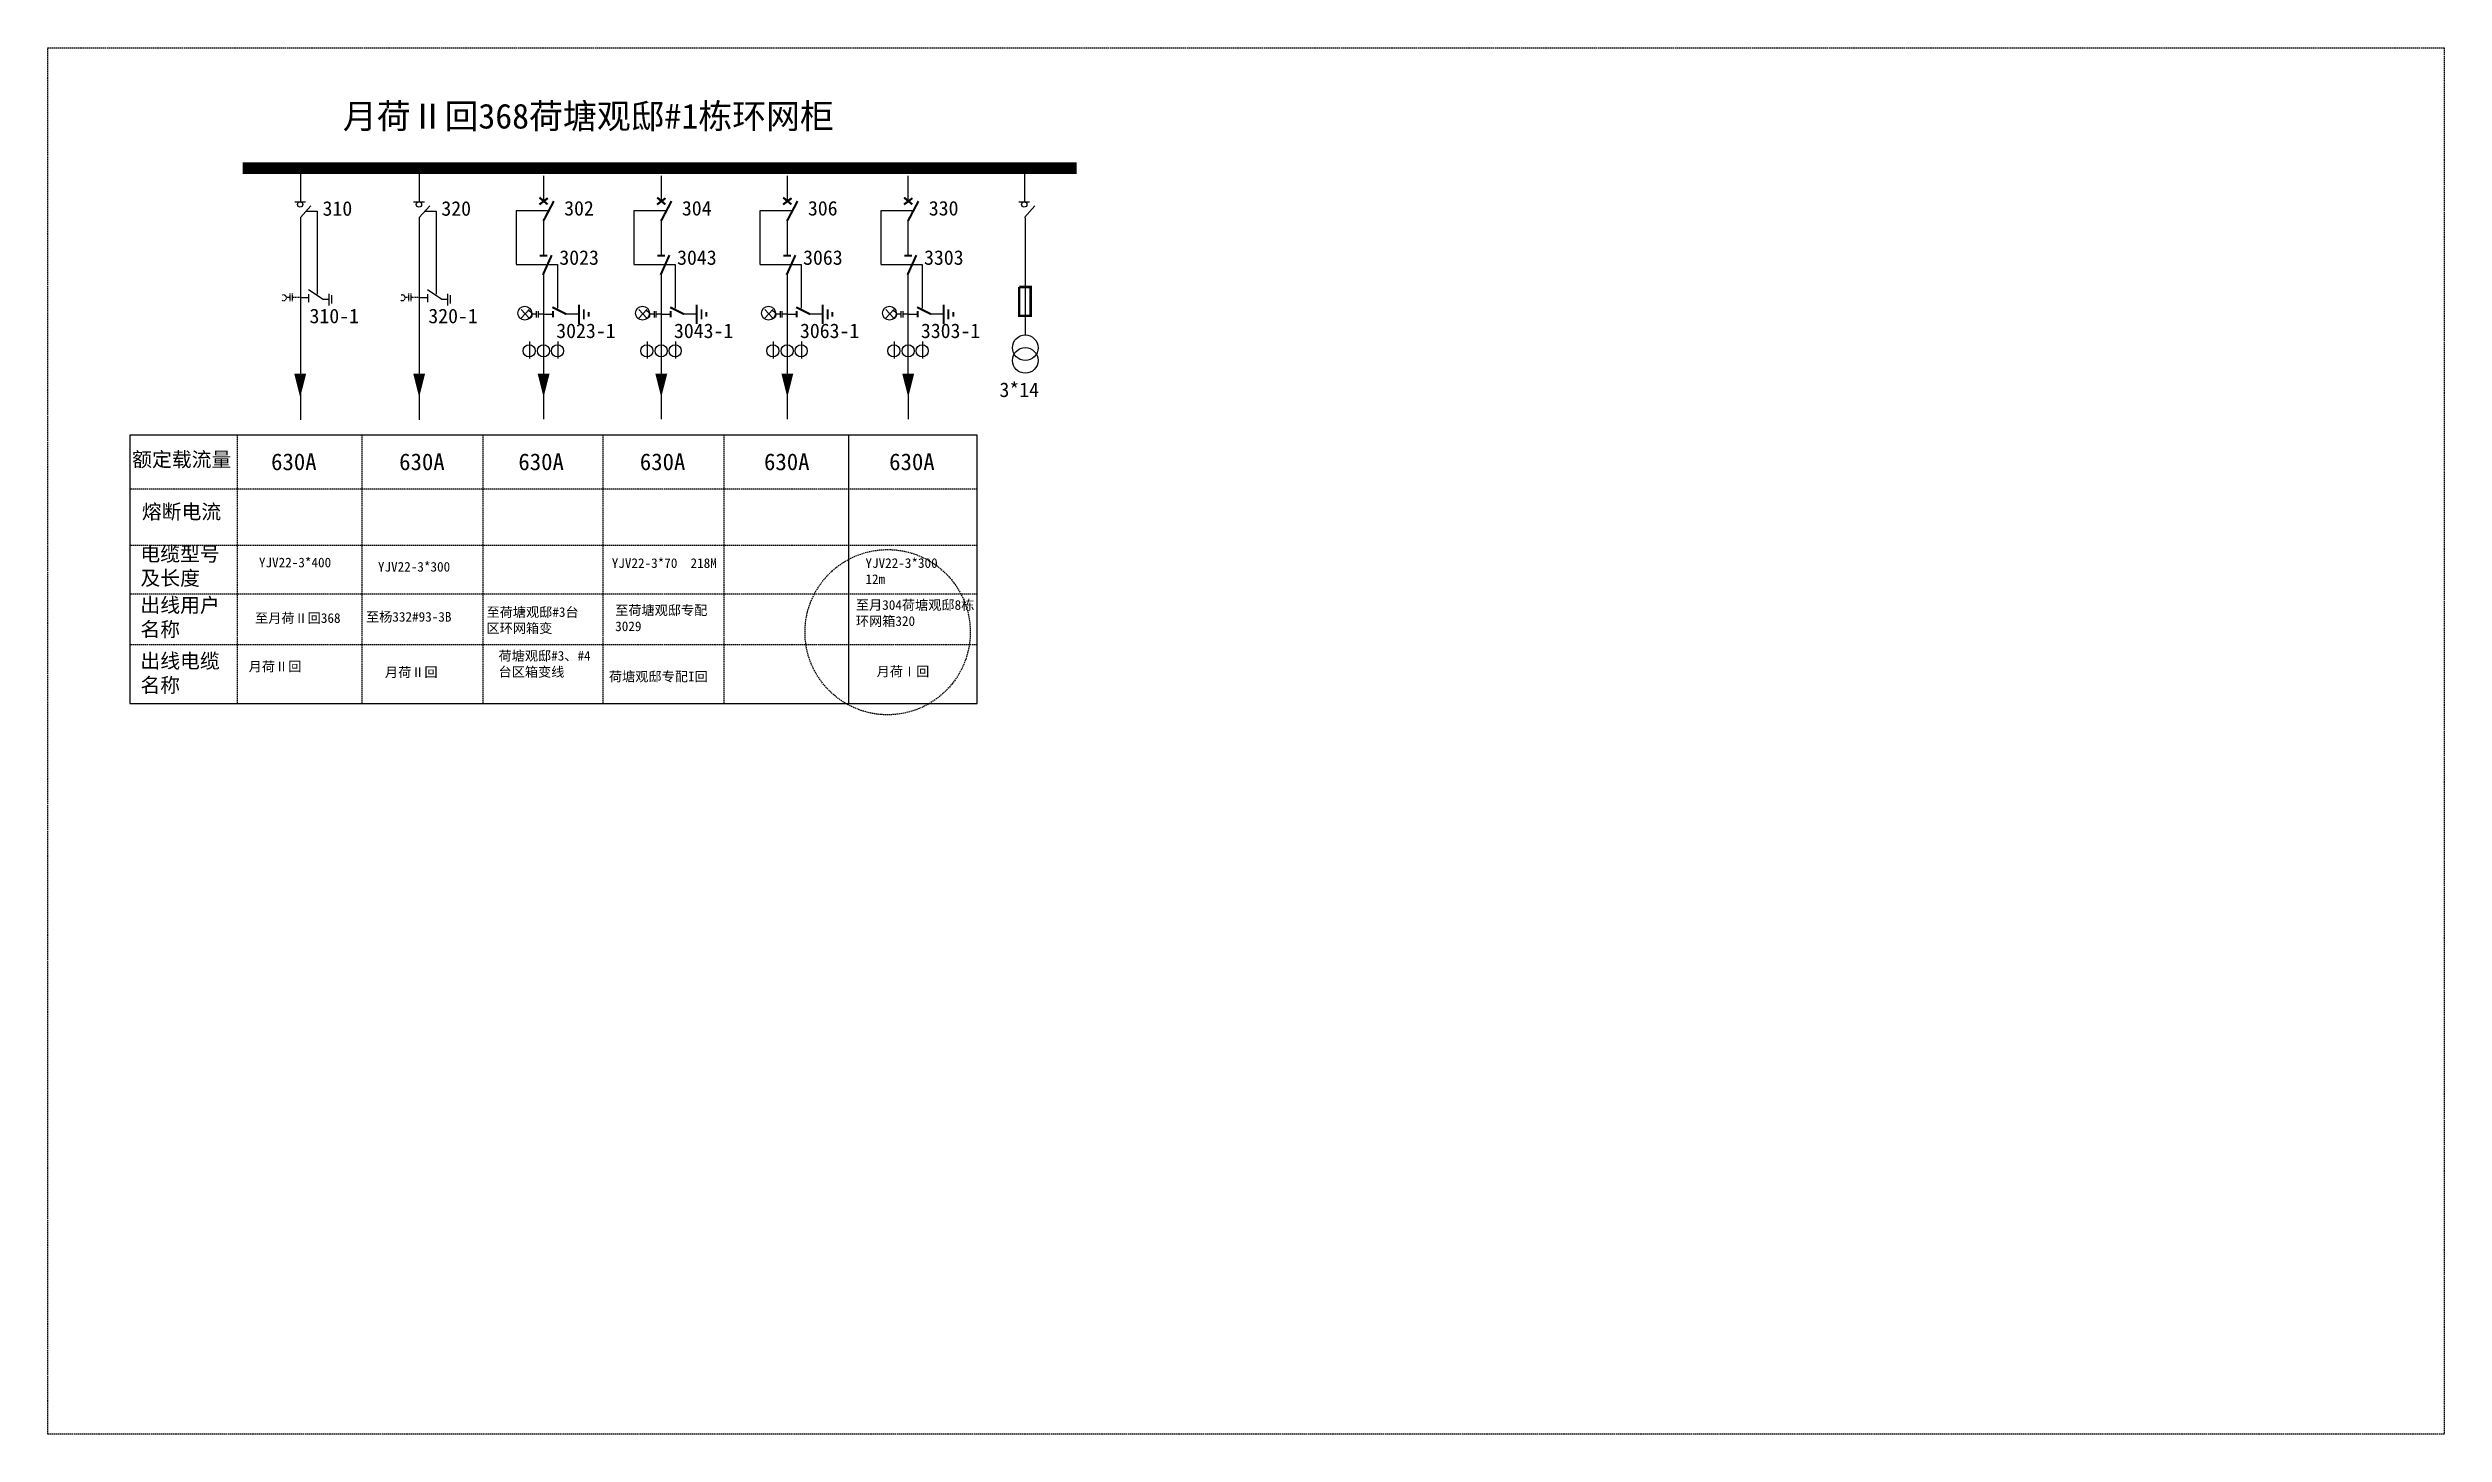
# Model space of a CAD drawing. Extents: x -1574 to -1162, y -1764 to -1526.
import ezdxf

# ---------------------------------------------------------------- set-up
doc = ezdxf.new("R2010")
doc.units = 0
doc.header["$LTSCALE"] = 0.774411
doc.linetypes.add('DASHED', pattern=[0.45, 0.3, -0.15])
doc.linetypes.add('HIDDEN', pattern=[0.375, 0.25, -0.125])
doc.layers.get('0').update_dxf_attribs({"linetype": 'CONTINUOUS'})
doc.layers.add('1', color=7, linetype='CONTINUOUS')
doc.layers.add('F11', color=7, linetype='CONTINUOUS')
doc.styles.get("Standard").update_dxf_attribs({"font": '', "height": 2.5})
doc.styles.get('Standard').set_extended_font_data('SimSun')

# ---------------------------------------------------------------- blocks, each defined once
blk = doc.blocks.new('JD')
for points in [[(-2, 0.2), (-2, -0.2), (2, 0.2), (2, -0.2)], [(1, -1.2), (1, -0.8), (-1, -1.2), (-1, -0.8)], [(-0.5, -1.8), (-0.5, -2.2), (0.5, -1.8), (0.5, -2.2)]]:
    blk.add_trace(points)

msp = doc.modelspace()

# ---------------------------------------------------------------- linework, layer by layer
for p, q in [((-1488.4, -1547.9), (-1488.4, -1552.32)), ((-1468.16, -1547.9), (-1468.16, -1552.32)), ((-1446.49, -1547.9), (-1446.49, -1552.32)), ((-1425.69, -1547.9), (-1425.69, -1552.32)), ((-1488.4, -1555.6), (-1488.4, -1561.55)), ((-1468.16, -1555.6), (-1468.16, -1561.55)), ((-1446.49, -1555.6), (-1446.49, -1561.55)), ((-1425.69, -1555.6), (-1425.69, -1561.55)), ((-1405.56, -1555.14), (-1405.56, -1575.38)), ((-1493.07, -1563.15), (-1485.97, -1563.15)), ((-1488.4, -1564.52), (-1488.4, -1582.09)), ((-1485.97, -1563.15), (-1485.97, -1570.7)), ((-1472.82, -1563.15), (-1465.72, -1563.15)), ((-1468.16, -1564.52), (-1468.16, -1582.09)), ((-1465.72, -1563.15), (-1465.72, -1570.7)), ((-1451.15, -1563.15), (-1444.05, -1563.15)), ((-1446.49, -1564.52), (-1446.49, -1582.09)), ((-1444.05, -1563.15), (-1444.05, -1570.7)), ((-1430.36, -1563.15), (-1423.25, -1563.15)), ((-1425.69, -1564.52), (-1425.69, -1582.09)), ((-1423.25, -1563.15), (-1423.25, -1570.7)), ((-1488.4, -1571.73), (-1486.74, -1571.73)), ((-1484.57, -1571.69), (-1482.31, -1571.69)), ((-1468.16, -1571.73), (-1466.5, -1571.73)), ((-1464.33, -1571.69), (-1462.07, -1571.69)), ((-1446.49, -1571.73), (-1444.83, -1571.73)), ((-1442.66, -1571.69), (-1440.4, -1571.69)), ((-1425.69, -1571.73), (-1424.03, -1571.73)), ((-1421.86, -1571.69), (-1419.6, -1571.69)), ((-1490.79, -1576.43), (-1490.79, -1579.35)), ((-1485.91, -1576.43), (-1485.91, -1579.35)), ((-1470.55, -1576.43), (-1470.55, -1579.35)), ((-1465.67, -1576.43), (-1465.67, -1579.35)), ((-1448.87, -1576.43), (-1448.87, -1579.35)), ((-1444, -1576.43), (-1444, -1579.35)), ((-1428.08, -1576.43), (-1428.08, -1579.35)), ((-1423.2, -1576.43), (-1423.2, -1579.35)), ((-1488.4, -1584.44), (-1488.4, -1589.79)), ((-1468.15, -1584.44), (-1468.15, -1589.79)), ((-1446.48, -1584.44), (-1446.48, -1589.79)), ((-1425.68, -1584.44), (-1425.68, -1589.79))]:
    msp.add_line(p, q)
at = {"color": 0, "linetype": 'ByBlock'}
for p, q in [((-1487.61, -1553.93), (-1493.07, -1553.93)), ((-1493.07, -1553.93), (-1493.07, -1563.14)), ((-1467.36, -1553.93), (-1472.82, -1553.93)), ((-1472.82, -1553.93), (-1472.82, -1563.14)), ((-1445.69, -1553.93), (-1451.15, -1553.93)), ((-1451.15, -1553.93), (-1451.15, -1563.14)), ((-1424.89, -1553.93), (-1430.36, -1553.93)), ((-1430.36, -1553.93), (-1430.36, -1563.14))]:
    msp.add_line(p, q, dxfattribs=at)
at = {"linetype": 'Continuous'}
for p, q in [((-1490.85, -1570.91), (-1492.23, -1572.4)), ((-1492.23, -1570.91), (-1490.85, -1572.4)), ((-1470.61, -1570.91), (-1471.99, -1572.4)), ((-1471.99, -1570.91), (-1470.61, -1572.4)), ((-1448.94, -1570.91), (-1450.32, -1572.4)), ((-1450.32, -1570.91), (-1448.94, -1572.4)), ((-1428.14, -1570.91), (-1429.52, -1572.4)), ((-1429.52, -1570.91), (-1428.14, -1572.4)), ((-1530.58, -1592.51), (-1559.53, -1592.51)), ((-1559.53, -1592.51), (-1559.53, -1638.68)), ((-1413.79, -1592.51), (-1530.58, -1592.51)), ((-1435.85, -1638.68), (-1435.86, -1592.51)), ((-1413.78, -1638.68), (-1413.79, -1592.51)), ((-1559.53, -1638.68), (-1413.78, -1638.68))]:
    msp.add_line(p, q, dxfattribs=at)
at = {"linetype": 'DASHED'}
for p, q in [((-1541.04, -1592.4), (-1541.04, -1638.68)), ((-1519.63, -1592.4), (-1519.63, -1638.68)), ((-1498.82, -1592.4), (-1498.82, -1638.68)), ((-1478.16, -1592.4), (-1478.16, -1638.68)), ((-1457.35, -1592.4), (-1457.35, -1638.68)), ((-1559.36, -1601.74), (-1413.79, -1601.74)), ((-1559.36, -1611.47), (-1413.79, -1611.47)), ((-1559.36, -1619.8), (-1413.78, -1619.8)), ((-1559.36, -1628.53), (-1413.78, -1628.53))]:
    msp.add_line(p, q, dxfattribs=at)
at = {"color": 0, "linetype": 'DASHED'}
msp.add_lwpolyline([(-1573.61, -1525.92), (-1161.51, -1525.92), (-1161.51, -1764.35), (-1573.61, -1764.35)], close=True, dxfattribs=at)
for points, const_width in [([(-1540.13, -1546.61), (-1396.67, -1546.61)], 2), ([(-1489.09, -1552.86), (-1487.63, -1551.76)], 0.36), ([(-1489.08, -1551.66), (-1487.67, -1552.83)], 0.36), ([(-1488.4, -1555.69), (-1486.6, -1552.28)], 0.36), ([(-1468.85, -1552.86), (-1467.38, -1551.76)], 0.36), ([(-1468.83, -1551.66), (-1467.42, -1552.83)], 0.36), ([(-1468.16, -1555.69), (-1466.36, -1552.28)], 0.36), ([(-1447.17, -1552.86), (-1445.71, -1551.76)], 0.36), ([(-1447.16, -1551.66), (-1445.75, -1552.83)], 0.36), ([(-1446.49, -1555.69), (-1444.69, -1552.28)], 0.36), ([(-1426.38, -1552.86), (-1424.92, -1551.76)], 0.36), ([(-1426.37, -1551.66), (-1424.95, -1552.83)], 0.36), ([(-1425.69, -1555.69), (-1423.89, -1552.28)], 0.36), ([(-1489.05, -1561.64), (-1487.72, -1561.64)], 0.36), ([(-1488.48, -1564.96), (-1486.96, -1561.57)], 0.36), ([(-1468.81, -1561.64), (-1467.47, -1561.64)], 0.36), ([(-1468.23, -1564.96), (-1466.72, -1561.57)], 0.36), ([(-1447.13, -1561.64), (-1445.8, -1561.64)], 0.36), ([(-1446.56, -1564.96), (-1445.05, -1561.57)], 0.36), ([(-1426.34, -1561.64), (-1425.01, -1561.64)], 0.36), ([(-1425.77, -1564.96), (-1424.25, -1561.57)], 0.36), ([(-1406.58, -1567.04), (-1406.58, -1572.01), (-1404.59, -1572.01), (-1404.59, -1567.04), (-1406.52, -1567.04)], 0.42), ([(-1486.84, -1570.53), (-1484.44, -1571.73)], 0.36), ([(-1486.74, -1571.18), (-1486.74, -1572.29)], 0.36), ([(-1466.59, -1570.53), (-1464.19, -1571.73)], 0.36), ([(-1466.5, -1571.18), (-1466.5, -1572.29)], 0.36), ([(-1444.92, -1570.53), (-1442.52, -1571.73)], 0.36), ([(-1444.83, -1571.18), (-1444.83, -1572.29)], 0.36), ([(-1424.12, -1570.53), (-1421.72, -1571.73)], 0.36), ([(-1424.03, -1571.18), (-1424.03, -1572.29)], 0.36)]:
    msp.add_lwpolyline(points, dxfattribs=dict(const_width=const_width))
for points, format in [([(-1491.02, -1571.1, -0.877934), (-1490.99, -1572.56)], "xyb"), ([(-1470.78, -1571.1, -0.877934), (-1470.75, -1572.56)], "xyb"), ([(-1449.1, -1571.1, -0.877934), (-1449.07, -1572.56)], "xyb"), ([(-1428.31, -1571.1, -0.877934), (-1428.28, -1572.56)], "xyb"), ([(-1530.22, -1581.95, 2.05, 0, 0), (-1530.22, -1586.02, 0, 0, 0)], "xyseb"), ([(-1509.76, -1581.95, 2.05, 0, 0), (-1509.76, -1586.02, 0, 0, 0)], "xyseb"), ([(-1488.36, -1581.95, 2.05, 0, 0), (-1488.36, -1586.02, 0, 0, 0)], "xyseb"), ([(-1468.12, -1581.95, 2.05, 0, 0), (-1468.12, -1586.02, 0, 0, 0)], "xyseb"), ([(-1446.44, -1581.95, 2.05, 0, 0), (-1446.44, -1586.02, 0, 0, 0)], "xyseb"), ([(-1425.65, -1581.95, 2.05, 0, 0), (-1425.65, -1586.02, 0, 0, 0)], "xyseb")]:
    msp.add_lwpolyline(points, format=format)
for points in [[(-1489.62, -1571.72), (-1490.37, -1571.72)], [(-1489.62, -1571.21), (-1489.62, -1572.3)], [(-1489.28, -1571.21), (-1489.28, -1572.3)], [(-1488.41, -1571.72), (-1489.28, -1571.72)], [(-1469.37, -1571.72), (-1470.13, -1571.72)], [(-1469.37, -1571.21), (-1469.37, -1572.3)], [(-1469.03, -1571.21), (-1469.03, -1572.3)], [(-1468.16, -1571.72), (-1469.03, -1571.72)], [(-1447.7, -1571.72), (-1448.46, -1571.72)], [(-1447.7, -1571.21), (-1447.7, -1572.3)], [(-1447.36, -1571.21), (-1447.36, -1572.3)], [(-1446.49, -1571.72), (-1447.36, -1571.72)], [(-1426.9, -1571.72), (-1427.66, -1571.72)], [(-1426.9, -1571.21), (-1426.9, -1572.3)], [(-1426.57, -1571.21), (-1426.57, -1572.3)], [(-1425.7, -1571.72), (-1426.57, -1571.72)]]:
    msp.add_lwpolyline(points)
at = {"linetype": 'Continuous'}
for centre in [(-1491.6, -1571.55), (-1471.35, -1571.55), (-1449.68, -1571.55), (-1428.89, -1571.55)]:
    msp.add_circle(centre, 1.19, dxfattribs=at)
for centre, radius in [((-1490.84, -1578.02), 1.04), ((-1488.38, -1578.02), 1.04), ((-1485.96, -1578.02), 1.04), ((-1470.6, -1578.02), 1.04), ((-1468.13, -1578.02), 1.04), ((-1465.72, -1578.02), 1.04), ((-1448.93, -1578.02), 1.04), ((-1446.46, -1578.02), 1.04), ((-1444.05, -1578.02), 1.04), ((-1428.13, -1578.02), 1.04), ((-1425.67, -1578.02), 1.04), ((-1423.25, -1578.02), 1.04), ((-1405.52, -1577.49), 2.2), ((-1405.52, -1579.68), 2.2)]:
    msp.add_circle(centre, radius)
at = {"color": 1, "linetype": 'DASHED'}
msp.add_circle((-1429.19, -1626.42), 14.21, dxfattribs=at)
at = {"layer": '1'}
for points in [[(-1491.02, -1571.08, -0.877934), (-1490.99, -1572.54)], [(-1470.78, -1571.08, -0.877934), (-1470.75, -1572.54)], [(-1449.11, -1571.08, -0.877934), (-1449.08, -1572.54)], [(-1428.31, -1571.08, -0.877934), (-1428.28, -1572.54)]]:
    msp.add_lwpolyline(points, format="xyb", dxfattribs=at)
at = {"layer": 'F11', "lineweight": -3}
for p, q in [((-1530.18, -1547.58), (-1530.18, -1552.34)), ((-1509.76, -1547.58), (-1509.76, -1552.34)), ((-1405.67, -1547.58), (-1405.67, -1552.34)), ((-1531.14, -1552.38), (-1529.29, -1552.38)), ((-1530.18, -1555.08), (-1528.37, -1553.11)), ((-1510.72, -1552.38), (-1508.86, -1552.38)), ((-1509.75, -1555.08), (-1507.94, -1553.11)), ((-1406.63, -1552.38), (-1404.78, -1552.38)), ((-1405.66, -1555.08), (-1403.86, -1553.11)), ((-1530.18, -1555.08), (-1530.18, -1589.9)), ((-1529.18, -1553.99), (-1527.29, -1553.99)), ((-1527.29, -1554.01), (-1527.29, -1568.3)), ((-1509.75, -1555.08), (-1509.75, -1589.9)), ((-1508.75, -1553.99), (-1506.86, -1553.99)), ((-1506.86, -1554.01), (-1506.86, -1568.3)), ((-1530.16, -1568.87), (-1528.89, -1568.87)), ((-1528.78, -1567.49), (-1526.29, -1569.15)), ((-1528.78, -1568.26), (-1528.78, -1569.65)), ((-1526.29, -1569.15), (-1525.3, -1569.15)), ((-1525.3, -1568.22), (-1525.3, -1570.25)), ((-1524.86, -1568.44), (-1524.86, -1569.86)), ((-1509.73, -1568.87), (-1508.46, -1568.87)), ((-1508.35, -1567.49), (-1505.86, -1569.15)), ((-1508.35, -1568.26), (-1508.35, -1569.65)), ((-1505.86, -1569.15), (-1504.87, -1569.15)), ((-1504.87, -1568.22), (-1504.87, -1570.25)), ((-1504.43, -1568.44), (-1504.43, -1569.86))]:
    msp.add_line(p, q, dxfattribs=at)
at = {"layer": 'F11', "linetype": 'HIDDEN', "lineweight": -3}
for p, q in [((-1532.02, -1568.84), (-1532.64, -1568.84)), ((-1532.02, -1568.17), (-1532.02, -1569.47)), ((-1531.61, -1568.17), (-1531.61, -1569.47)), ((-1530.09, -1568.84), (-1531.52, -1568.84)), ((-1511.59, -1568.84), (-1512.21, -1568.84)), ((-1511.59, -1568.17), (-1511.59, -1569.47)), ((-1511.18, -1568.17), (-1511.18, -1569.47)), ((-1509.67, -1568.84), (-1511.1, -1568.84))]:
    msp.add_line(p, q, dxfattribs=at)
at = {"layer": 'F11', "lineweight": -3}
for centre in [(-1530.22, -1552.85), (-1509.79, -1552.85), (-1405.7, -1552.85)]:
    msp.add_circle(centre, 0.459, dxfattribs=at)
at = {"layer": 'F11', "linetype": 'HIDDEN', "lineweight": -3}
for centre in [(-1533.09, -1568.9), (-1512.66, -1568.9)]:
    msp.add_arc(centre, 0.492, 242.566, 111.7046, dxfattribs=at)

# ---------------------------------------------------------------- block references
at = {"xscale": 0.8399999998509884, "yscale": 0.8399999998509884, "zscale": 0.84, "rotation": 90}
for p in [(-1482.28, -1571.75), (-1462.04, -1571.75), (-1440.36, -1571.75), (-1419.57, -1571.75)]:
    msp.add_blockref('JD', p, dxfattribs=at)

# ---------------------------------------------------------------- texts
for s, height, p in [('月荷Ⅱ回368荷塘观邸#1栋环网柜', 4.2711, (-1522.88, -1539.79)), ('302', 2.5, (-1484.82, -1554.75)), ('304', 2.5, (-1464.57, -1554.75)), ('306', 2.5, (-1442.9, -1554.75)), ('330', 2.5, (-1422.11, -1554.75)), ('3023', 2.5, (-1485.65, -1563.23)), ('3043', 2.5, (-1465.4, -1563.23)), ('3063', 2.5, (-1443.73, -1563.23)), ('3303', 2.5, (-1422.93, -1563.23)), ('3023-1', 2.5, (-1486.18, -1575.83)), ('3043-1', 2.5, (-1465.94, -1575.83)), ('3063-1', 2.5, (-1444.27, -1575.83)), ('3303-1', 2.5, (-1423.47, -1575.83)), ('3*14', 2.5, (-1409.96, -1585.97))]:
    msp.add_text(s, height=height).set_placement(p)
at = {"linetype": 'DASHED'}
for p in [(-1535.23, -1598.55), (-1513.2, -1598.55), (-1492.7, -1598.55), (-1471.81, -1598.55), (-1450.45, -1598.55), (-1428.93, -1598.55)]:
    msp.add_text('630A', height=2.878, dxfattribs=at).set_placement(p)
at = {"linetype": 'DASHED', "attachment_point": 1}
for s, insert, char_height, width in [('{\\f\uffbfﾬￌﾣﾤ_GB2312|b0|i0|c134|p49;额定载流量}', (-1559.12, -1595.45), 2.5, 28.7366), ('{\\f\uffbfﾬￌﾣﾤ_GB2312|b0|i0|c134|p49;熔断电流}', (-1557.45, -1604.44), 2.5, 28.7366), ('{\\f\uffbfﾬￌﾣﾤ_GB2312|b0|i0|c134|p49;电缆型号及长度}', (-1557.7, -1611.7), 2.5, 14.4991), ('YJV22-3*400', (-1537.32, -1613.6), 1.6602, 17.3904), ('YJV22-3*300', (-1516.85, -1614.34), 1.6602, 17.3904), ('YJV22-3*70  218M', (-1476.64, -1613.71), 1.6602, 17.3904), ('YJV22-3*300\\P12m', (-1433.01, -1613.7), 1.6602, 17.3904), ('{\\f\uffbfﾬￌﾣﾤ_GB2312|b0|i0|c134|p49;出线用户名称}', (-1557.7, -1620.51), 2.5, 14.4991), ('{\\fKaiTi_GB2312|b0|i0|c134|p49;至月荷Ⅱ回368}', (-1537.99, -1623.16), 1.6602, 21.5254), ('至杨332#93-3B', (-1518.9, -1622.95), 1.6602, 21.5254), ('{\\fKaiTi_GB2312|b0|i0|c134|p49;至荷塘观邸#3台区环网箱变}', (-1498.18, -1622.13), 1.6602, 17.3904), ('至荷塘观邸专配{\\fKaiTi_GB2312|b0|i0|c134|p49;3029}', (-1476.05, -1621.81), 1.6602, 17.3904), ('至月304荷塘观邸8栋环网箱320', (-1434.65, -1620.91), 1.6602, 21.5254), ('{\\f\uffbfﾬￌﾣﾤ_GB2312|b0|i0|c134|p49;出线电缆名称}', (-1557.7, -1630.11), 2.5, 14.4991), ('月荷Ⅱ回', (-1539.08, -1631.49), 1.66, 21.5254), ('{\\fKaiTi_GB2312|b0|i0|c134|p49;荷塘观邸#3、#4台区箱变线}', (-1496.11, -1629.65), 1.6602, 15.988), ('月荷Ⅱ回', (-1515.65, -1632.47), 1.66, 21.5254), ('荷塘观邸专配I回', (-1477.12, -1633.22), 1.66, 17.3904), ('{\\fKaiTi_GB2312|b0|i0|c134|p49;月荷Ⅰ回}', (-1431.09, -1632.33), 1.6602, 21.5254)]:
    msp.add_mtext(s, dxfattribs=dict(at, insert=insert, char_height=char_height, width=width))
at = {"layer": 'F11', "lineweight": -3, "char_height": 2.5, "width": 19.4417, "attachment_point": 1}
for s, insert in [('\\pl2.3079;310', (-1528.68, -1552.29)), ('\\pl2.3079;320', (-1508.25, -1552.29)), ('\\pl2.3079;310-1', (-1530.92, -1570.78)), ('\\pl2.3079;320-1', (-1510.49, -1570.78))]:
    msp.add_mtext(s, dxfattribs=dict(at, insert=insert))

doc.saveas('drawing.dxf')
